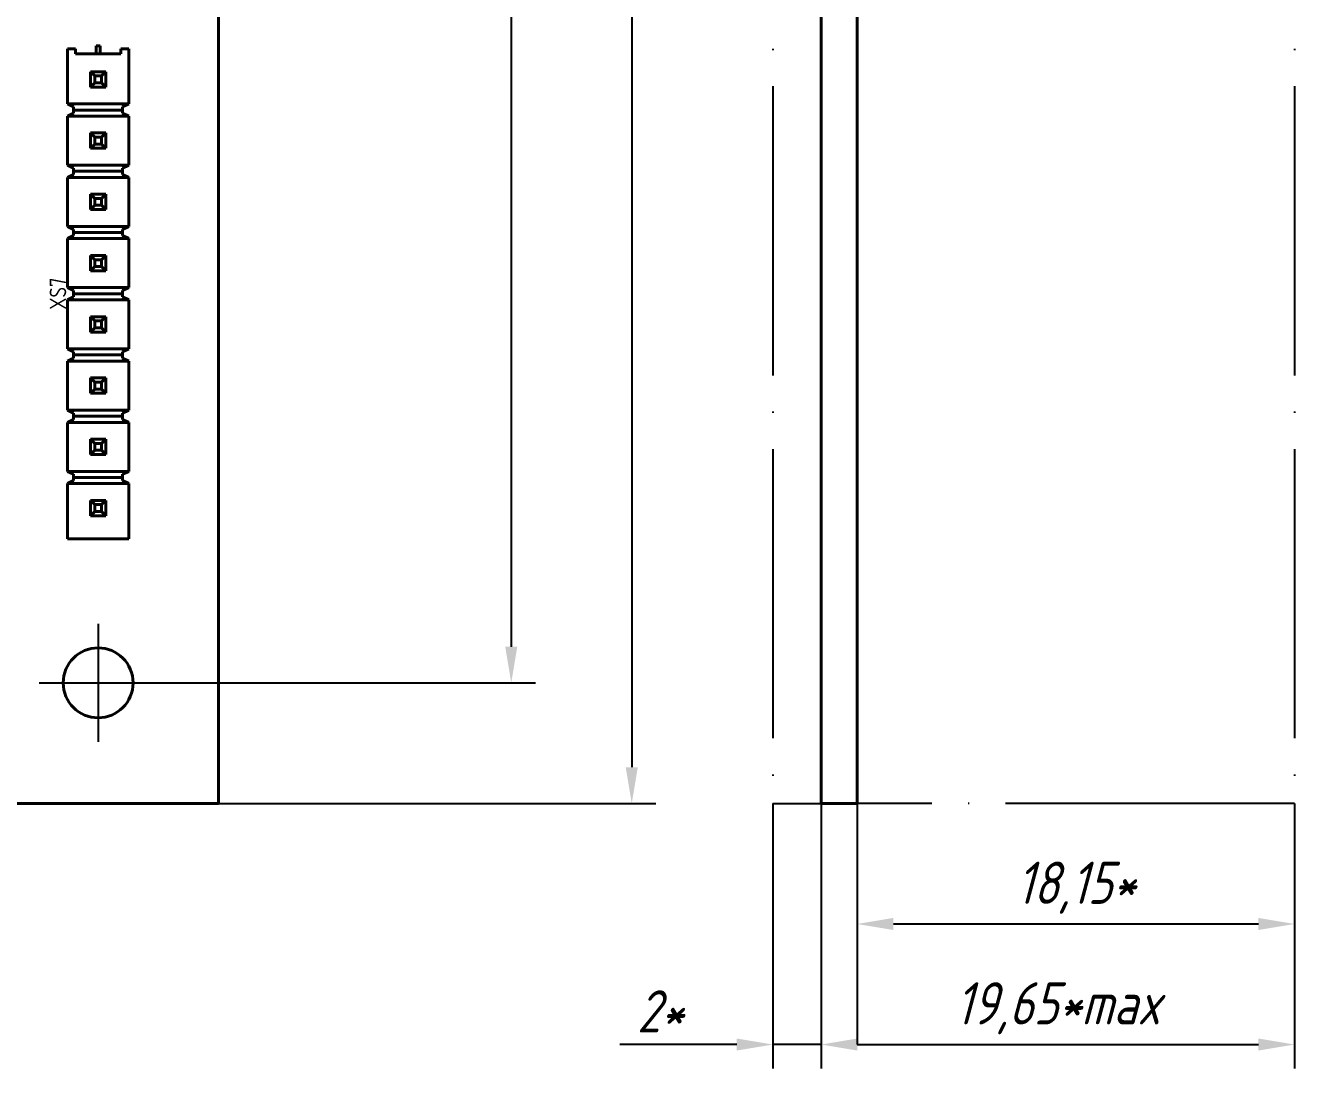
# Model space of a CAD drawing. Extents: x 193 to 1101, y 70 to 664.
# Drawn here: x 610.8 to 716.1, y 335.2 to 421.7 of the extents above; entities that cross this region are included whole.
import ezdxf

# ---------------------------------------------------------------- set-up
doc = ezdxf.new("R2010")
doc.units = 0
doc.header["$MEASUREMENT"] = 0
doc.linetypes.add('ACAD_ISO04W100', pattern=[30, 24, -3, 0, -3])
doc.layers.get('0').update_dxf_attribs({"linetype": 'CONTINUOUS'})
doc.layers.get('DEFPOINTS').update_dxf_attribs({"linetype": 'CONTINUOUS'})
doc.layers.add('Основная', color=7, linetype='CONTINUOUS', lineweight=40)
doc.layers.add('штрих-пунктир', color=7, linetype='ACAD_ISO04W100')
doc.styles.add('GOST type A0', font='', dxfattribs={"oblique": 15, "height": 3.5})
doc.styles.get('GOST type A0').set_extended_font_data('GOST type A')
doc.dimstyles.new('GOST type A', dxfattribs={"dimtxt": 3.5, "dimasz": 3, "dimexe": 2, "dimexo": 0, "dimgap": 1, "dimtad": 1, "dimtoh": 1, "dimtxsty": 'GOST type A0', "dimcen": 0, "dimazin": 2, "dimtfac": 1, "dimtmove": 0, "dimatfit": 3, "dimfxl": 1, "dimarcsym": 0})

# ---------------------------------------------------------------- blocks, each defined once
blk = doc.blocks.new('*D5')
at = {"color": 0, "lineweight": -2, "transparency": 16777216}
for p, q in [((679.79, 357.15), (679.79, 345.15)), ((716.09, 357.15), (716.09, 345.15)), ((682.79, 347.15), (713.09, 347.15))]:
    blk.add_line(p, q, dxfattribs=at)
at = {"color": 0, "transparency": 16777216}
for points in [[(682.79, 347.65), (682.79, 346.65), (679.79, 347.15)], [(713.09, 347.65), (713.09, 346.65), (716.09, 347.15)]]:
    blk.add_solid(points, dxfattribs=at)
at = {"layer": 'DEFPOINTS', "color": 0, "transparency": 16777216}
for p in [(679.79, 357.15), (716.09, 357.15), (716.09, 347.15)]:
    blk.add_point(p, dxfattribs=at)
at = {"color": 0, "transparency": 16777216, "insert": (697.94, 350.16), "char_height": 3.5, "attachment_point": 5, "style": 'GOST type A0'}
blk.add_mtext('18,15*', dxfattribs=at)
blk = doc.blocks.new('*D6')
at = {"color": 0, "lineweight": -2, "transparency": 16777216}
for p, q in [((676.79, 357.15), (676.79, 335.15)), ((716.09, 357.15), (716.09, 335.15)), ((679.79, 337.15), (713.09, 337.15))]:
    blk.add_line(p, q, dxfattribs=at)
at = {"color": 0, "transparency": 16777216}
for points in [[(679.79, 337.65), (679.79, 336.65), (676.79, 337.15)], [(713.09, 337.65), (713.09, 336.65), (716.09, 337.15)]]:
    blk.add_solid(points, dxfattribs=at)
at = {"layer": 'DEFPOINTS', "color": 0, "transparency": 16777216}
for p in [(676.79, 357.15), (716.09, 357.15), (716.09, 337.15)]:
    blk.add_point(p, dxfattribs=at)
at = {"color": 0, "transparency": 16777216, "insert": (696.44, 340.16), "char_height": 3.5, "attachment_point": 5, "style": 'GOST type A0'}
blk.add_mtext('19,65*max', dxfattribs=at)
blk = doc.blocks.new('*D7')
at = {"color": 0, "lineweight": -2, "transparency": 16777216}
for p, q in [((672.79, 357.15), (672.79, 335.15)), ((676.79, 357.15), (676.79, 335.15)), ((669.79, 337.15), (660.1, 337.15)), ((676.79, 337.15), (672.79, 337.15)), ((679.79, 337.15), (682.79, 337.15))]:
    blk.add_line(p, q, dxfattribs=at)
at = {"color": 0, "transparency": 16777216}
for points in [[(669.79, 337.65), (669.79, 336.65), (672.79, 337.15)], [(679.79, 337.65), (679.79, 336.65), (676.79, 337.15)]]:
    blk.add_solid(points, dxfattribs=at)
at = {"layer": 'DEFPOINTS', "color": 0, "transparency": 16777216}
for p in [(672.79, 357.15), (676.79, 357.15), (676.79, 337.15)]:
    blk.add_point(p, dxfattribs=at)
at = {"color": 0, "transparency": 16777216, "insert": (663.44, 339.9), "char_height": 3.5, "attachment_point": 5, "style": 'GOST type A0'}
blk.add_mtext('2*', dxfattribs=at)
blk = doc.blocks.new('*D10')
at = {"color": 0, "lineweight": -2, "transparency": 16777216}
for p, q in [((616.79, 557.15), (653.08, 557.15)), ((651.08, 554.15), (651.08, 370.15)), ((616.79, 367.15), (653.08, 367.15))]:
    blk.add_line(p, q, dxfattribs=at)
at = {"color": 0, "transparency": 16777216}
for points in [[(650.58, 554.15), (651.58, 554.15), (651.08, 557.15)], [(650.58, 370.15), (651.58, 370.15), (651.08, 367.15)]]:
    blk.add_solid(points, dxfattribs=at)
at = {"layer": 'DEFPOINTS', "color": 0, "transparency": 16777216}
for p in [(616.79, 557.15), (616.79, 367.15), (651.08, 367.15)]:
    blk.add_point(p, dxfattribs=at)
at = {"color": 0, "transparency": 16777216, "insert": (648.33, 462.15), "char_height": 3.5, "attachment_point": 5, "rotation": 90, "style": 'GOST type A0'}
blk.add_mtext('95*', dxfattribs=at)
blk = doc.blocks.new('*D11')
at = {"color": 0, "lineweight": -2, "transparency": 16777216}
for p, q in [((626.79, 567.15), (663.08, 567.15)), ((661.08, 564.15), (661.08, 360.15)), ((626.79, 357.15), (663.08, 357.15))]:
    blk.add_line(p, q, dxfattribs=at)
at = {"color": 0, "transparency": 16777216}
for points in [[(660.58, 564.15), (661.58, 564.15), (661.08, 567.15)], [(660.58, 360.15), (661.58, 360.15), (661.08, 357.15)]]:
    blk.add_solid(points, dxfattribs=at)
at = {"layer": 'DEFPOINTS', "color": 0, "transparency": 16777216}
for p in [(626.79, 567.15), (626.79, 357.15), (661.08, 357.15)]:
    blk.add_point(p, dxfattribs=at)
at = {"color": 0, "transparency": 16777216, "insert": (658.33, 462.15), "char_height": 3.5, "attachment_point": 5, "rotation": 90, "style": 'GOST type A0'}
blk.add_mtext('105*', dxfattribs=at)

msp = doc.modelspace()

# ---------------------------------------------------------------- linework, layer by layer
for p, q in [((679.792, 357.152), (679.792, 347.152)), ((679.792, 347.152), (679.792, 337.152))]:
    msp.add_line(p, q)
at = {"layer": 'Основная'}
for p, q in [((626.792, 357.152), (626.792, 567.152)), ((676.792, 357.152), (676.792, 567.152)), ((679.792, 567.152), (679.792, 357.152)), ((614.912, 419.752), (614.252, 419.752)), ((614.252, 419.752), (614.252, 415.18)), ((614.252, 419.752), (614.252, 415.18)), ((614.912, 419.752), (614.252, 419.752)), ((614.912, 419.752), (614.252, 419.752)), ((614.252, 419.752), (614.252, 415.18)), ((614.252, 419.752), (614.252, 415.18)), ((614.912, 419.752), (614.252, 419.752)), ((614.912, 419.346), (614.912, 419.752)), ((614.912, 419.752), (614.912, 419.346)), ((614.912, 419.346), (614.912, 419.752)), ((614.912, 419.752), (614.912, 419.346)), ((616.62, 419.346), (614.912, 419.346)), ((618.672, 419.346), (614.912, 419.346)), ((616.62, 419.346), (614.912, 419.346)), ((618.672, 419.346), (614.912, 419.346)), ((616.964, 420.006), (616.62, 420.006)), ((616.62, 420.006), (616.62, 419.346)), ((616.964, 420.006), (616.62, 420.006)), ((616.62, 420.006), (616.62, 419.346)), ((616.964, 420.006), (616.62, 420.006)), ((616.62, 420.006), (616.62, 419.346)), ((616.964, 420.006), (616.62, 420.006)), ((616.62, 420.006), (616.62, 419.346)), ((616.964, 419.346), (616.964, 420.006)), ((616.964, 420.006), (616.964, 419.346)), ((616.964, 419.346), (616.964, 420.006)), ((616.964, 420.006), (616.964, 419.346)), ((618.672, 419.346), (616.964, 419.346)), ((618.672, 419.346), (616.964, 419.346)), ((619.332, 419.752), (618.672, 419.752)), ((618.672, 419.752), (618.672, 419.346)), ((619.332, 419.752), (618.672, 419.752)), ((618.672, 419.752), (618.672, 419.346)), ((619.332, 419.752), (618.672, 419.752)), ((618.672, 419.752), (618.672, 419.346)), ((619.332, 419.752), (618.672, 419.752)), ((618.672, 419.752), (618.672, 419.346)), ((619.332, 415.18), (619.332, 419.752)), ((619.332, 419.752), (619.332, 415.18)), ((619.332, 415.18), (619.332, 419.752)), ((619.332, 419.752), (619.332, 415.18)), ((616.158, 417.848), (616.158, 416.578)), ((616.158, 417.848), (616.51, 417.496)), ((617.428, 417.848), (616.158, 417.848)), ((616.158, 417.848), (616.158, 416.578)), ((616.158, 417.848), (616.51, 417.496)), ((617.428, 417.848), (616.158, 417.848)), ((616.51, 417.496), (616.51, 416.93)), ((617.076, 417.496), (616.51, 417.496)), ((616.51, 417.496), (616.51, 416.93)), ((617.076, 417.496), (616.51, 417.496)), ((617.428, 417.848), (617.076, 417.496)), ((617.428, 417.848), (617.076, 417.496)), ((617.076, 417.496), (617.076, 416.93)), ((617.076, 417.496), (617.076, 416.93)), ((617.428, 417.848), (617.428, 416.578)), ((617.428, 417.848), (617.428, 416.578)), ((616.51, 416.93), (616.158, 416.578)), ((616.51, 416.93), (616.158, 416.578)), ((617.428, 416.578), (616.158, 416.578)), ((617.428, 416.578), (616.158, 416.578)), ((617.076, 416.93), (616.51, 416.93)), ((617.076, 416.93), (616.51, 416.93)), ((617.076, 416.93), (617.428, 416.578)), ((617.076, 416.93), (617.428, 416.578)), ((614.252, 415.18), (614.76, 414.932)), ((614.252, 415.18), (614.76, 414.932)), ((619.332, 415.18), (614.252, 415.18)), ((614.252, 415.18), (614.76, 414.932)), ((614.252, 415.18), (614.76, 414.932)), ((619.332, 415.18), (614.252, 415.18)), ((618.824, 414.932), (619.332, 415.18)), ((619.332, 415.18), (618.824, 414.932)), ((618.824, 414.932), (619.332, 415.18)), ((619.332, 415.18), (618.824, 414.932)), ((614.76, 414.412), (614.252, 414.164)), ((614.76, 414.412), (614.252, 414.164)), ((614.76, 414.412), (614.252, 414.164)), ((614.76, 414.412), (614.252, 414.164)), ((614.252, 414.164), (614.252, 410.1)), ((614.252, 414.164), (614.252, 410.1)), ((619.332, 414.164), (614.252, 414.164)), ((614.252, 414.164), (614.252, 410.1)), ((614.252, 414.164), (614.252, 410.1)), ((619.332, 414.164), (614.252, 414.164)), ((614.76, 414.932), (614.76, 414.412)), ((614.76, 414.932), (614.76, 414.672)), ((614.76, 414.932), (614.76, 414.412)), ((614.76, 414.932), (614.76, 414.672)), ((618.824, 414.672), (614.76, 414.672)), ((614.76, 414.672), (614.76, 414.412)), ((618.824, 414.672), (614.76, 414.672)), ((614.76, 414.672), (614.76, 414.412)), ((618.824, 414.412), (618.824, 414.932)), ((618.824, 414.932), (618.824, 414.672)), ((618.824, 414.412), (618.824, 414.932)), ((618.824, 414.932), (618.824, 414.672)), ((618.824, 414.672), (618.824, 414.412)), ((618.824, 414.672), (618.824, 414.412)), ((619.332, 414.164), (618.824, 414.412)), ((618.824, 414.412), (619.332, 414.164)), ((619.332, 414.164), (618.824, 414.412)), ((618.824, 414.412), (619.332, 414.164)), ((619.332, 410.1), (619.332, 414.164)), ((619.332, 414.164), (619.332, 410.1)), ((619.332, 410.1), (619.332, 414.164)), ((619.332, 414.164), (619.332, 410.1)), ((616.158, 412.768), (616.158, 411.498)), ((616.158, 412.768), (616.51, 412.416)), ((617.428, 412.768), (616.158, 412.768)), ((616.158, 412.768), (616.158, 411.498)), ((616.158, 412.768), (616.51, 412.416)), ((617.428, 412.768), (616.158, 412.768)), ((616.51, 412.416), (616.51, 411.85)), ((617.076, 412.416), (616.51, 412.416)), ((616.51, 412.416), (616.51, 411.85)), ((617.076, 412.416), (616.51, 412.416)), ((617.428, 412.768), (617.076, 412.416)), ((617.428, 412.768), (617.076, 412.416)), ((617.076, 412.416), (617.076, 411.85)), ((617.076, 412.416), (617.076, 411.85)), ((617.428, 412.768), (617.428, 411.498)), ((617.428, 412.768), (617.428, 411.498)), ((616.51, 411.85), (616.158, 411.498)), ((616.51, 411.85), (616.158, 411.498)), ((617.428, 411.498), (616.158, 411.498)), ((617.428, 411.498), (616.158, 411.498)), ((617.076, 411.85), (616.51, 411.85)), ((617.076, 411.85), (616.51, 411.85)), ((617.076, 411.85), (617.428, 411.498)), ((617.076, 411.85), (617.428, 411.498)), ((614.252, 410.1), (614.76, 409.852)), ((619.332, 410.1), (614.252, 410.1)), ((614.252, 410.1), (614.76, 409.852)), ((614.252, 410.1), (614.76, 409.852)), ((619.332, 410.1), (614.252, 410.1)), ((614.252, 410.1), (614.76, 409.852)), ((614.76, 409.852), (614.76, 409.332)), ((614.76, 409.852), (614.76, 409.592)), ((614.76, 409.852), (614.76, 409.332)), ((614.76, 409.852), (614.76, 409.592)), ((618.824, 409.852), (619.332, 410.1)), ((619.332, 410.1), (618.824, 409.852)), ((618.824, 409.852), (619.332, 410.1)), ((619.332, 410.1), (618.824, 409.852)), ((618.824, 409.332), (618.824, 409.852)), ((618.824, 409.852), (618.824, 409.592)), ((618.824, 409.332), (618.824, 409.852)), ((618.824, 409.852), (618.824, 409.592)), ((614.76, 409.332), (614.252, 409.084)), ((614.76, 409.332), (614.252, 409.084)), ((614.76, 409.332), (614.252, 409.084)), ((614.76, 409.332), (614.252, 409.084)), ((614.252, 409.084), (614.252, 405.02)), ((614.252, 409.084), (614.252, 405.02)), ((619.332, 409.084), (614.252, 409.084)), ((614.252, 409.084), (614.252, 405.02)), ((614.252, 409.084), (614.252, 405.02)), ((619.332, 409.084), (614.252, 409.084)), ((618.824, 409.592), (614.76, 409.592)), ((614.76, 409.592), (614.76, 409.332)), ((618.824, 409.592), (614.76, 409.592)), ((614.76, 409.592), (614.76, 409.332)), ((618.824, 409.592), (618.824, 409.332)), ((618.824, 409.592), (618.824, 409.332)), ((619.332, 409.084), (618.824, 409.332)), ((618.824, 409.332), (619.332, 409.084)), ((619.332, 409.084), (618.824, 409.332)), ((618.824, 409.332), (619.332, 409.084)), ((619.332, 405.02), (619.332, 409.084)), ((619.332, 409.084), (619.332, 405.02)), ((619.332, 405.02), (619.332, 409.084)), ((619.332, 409.084), (619.332, 405.02)), ((616.158, 407.688), (616.158, 406.418)), ((616.158, 407.688), (616.51, 407.336)), ((617.428, 407.688), (616.158, 407.688)), ((616.158, 407.688), (616.158, 406.418)), ((616.158, 407.688), (616.51, 407.336)), ((617.428, 407.688), (616.158, 407.688)), ((617.428, 407.688), (617.076, 407.336)), ((617.428, 407.688), (617.076, 407.336)), ((617.428, 407.688), (617.428, 406.418)), ((617.428, 407.688), (617.428, 406.418)), ((616.51, 406.77), (616.158, 406.418)), ((616.51, 406.77), (616.158, 406.418)), ((616.51, 407.336), (616.51, 406.77)), ((617.076, 407.336), (616.51, 407.336)), ((616.51, 407.336), (616.51, 406.77)), ((617.076, 407.336), (616.51, 407.336)), ((616.51, 406.77), (617.076, 406.77)), ((616.51, 406.77), (617.076, 406.77)), ((617.076, 407.336), (617.076, 406.77)), ((617.076, 407.336), (617.076, 406.77)), ((617.076, 406.77), (617.428, 406.418)), ((617.076, 406.77), (617.428, 406.418)), ((617.428, 406.418), (616.158, 406.418)), ((617.428, 406.418), (616.158, 406.418)), ((614.252, 405.02), (614.76, 404.772)), ((619.332, 405.02), (614.252, 405.02)), ((614.252, 405.02), (614.76, 404.772)), ((614.252, 405.02), (614.76, 404.772)), ((619.332, 405.02), (614.252, 405.02)), ((614.252, 405.02), (614.76, 404.772)), ((614.76, 404.772), (614.76, 404.252)), ((614.76, 404.772), (614.76, 404.512)), ((614.76, 404.772), (614.76, 404.252)), ((614.76, 404.772), (614.76, 404.512)), ((618.824, 404.512), (614.76, 404.512)), ((614.76, 404.512), (614.76, 404.252)), ((618.824, 404.512), (614.76, 404.512)), ((614.76, 404.512), (614.76, 404.252)), ((618.824, 404.772), (619.332, 405.02)), ((619.332, 405.02), (618.824, 404.772)), ((618.824, 404.772), (619.332, 405.02)), ((619.332, 405.02), (618.824, 404.772)), ((618.824, 404.252), (618.824, 404.772)), ((618.824, 404.772), (618.824, 404.512)), ((618.824, 404.252), (618.824, 404.772)), ((618.824, 404.772), (618.824, 404.512)), ((618.824, 404.512), (618.824, 404.252)), ((618.824, 404.512), (618.824, 404.252)), ((614.76, 404.252), (614.252, 404.004)), ((614.76, 404.252), (614.252, 404.004)), ((614.76, 404.252), (614.252, 404.004)), ((614.76, 404.252), (614.252, 404.004)), ((614.252, 404.004), (614.252, 399.94)), ((614.252, 404.004), (614.252, 399.94)), ((619.332, 404.004), (614.252, 404.004)), ((614.252, 404.004), (614.252, 399.94)), ((614.252, 404.004), (614.252, 399.94)), ((619.332, 404.004), (614.252, 404.004)), ((619.332, 404.004), (618.824, 404.252)), ((618.824, 404.252), (619.332, 404.004)), ((619.332, 404.004), (618.824, 404.252)), ((618.824, 404.252), (619.332, 404.004)), ((619.332, 399.94), (619.332, 404.004)), ((619.332, 404.004), (619.332, 399.94)), ((619.332, 399.94), (619.332, 404.004)), ((619.332, 404.004), (619.332, 399.94)), ((616.158, 402.608), (616.158, 401.338)), ((616.158, 402.608), (616.51, 402.256)), ((617.428, 402.608), (616.158, 402.608)), ((616.158, 402.608), (616.158, 401.338)), ((616.158, 402.608), (616.51, 402.256)), ((617.428, 402.608), (616.158, 402.608)), ((617.428, 402.608), (617.076, 402.256)), ((617.428, 402.608), (617.076, 402.256)), ((617.428, 402.608), (617.428, 401.338)), ((617.428, 402.608), (617.428, 401.338)), ((616.51, 401.69), (616.158, 401.338)), ((616.51, 401.69), (616.158, 401.338)), ((617.428, 401.338), (616.158, 401.338)), ((617.428, 401.338), (616.158, 401.338)), ((616.51, 402.256), (616.51, 401.69)), ((617.076, 402.256), (616.51, 402.256)), ((616.51, 402.256), (616.51, 401.69)), ((617.076, 402.256), (616.51, 402.256)), ((617.076, 401.69), (616.51, 401.69)), ((617.076, 401.69), (616.51, 401.69)), ((617.076, 402.256), (617.076, 401.69)), ((617.076, 402.256), (617.076, 401.69)), ((617.076, 401.69), (617.428, 401.338)), ((617.076, 401.69), (617.428, 401.338)), ((614.252, 399.94), (614.76, 399.692)), ((619.332, 399.94), (614.252, 399.94)), ((614.252, 399.94), (614.76, 399.692)), ((614.252, 399.94), (614.76, 399.692)), ((619.332, 399.94), (614.252, 399.94)), ((614.252, 399.94), (614.76, 399.692)), ((614.76, 399.692), (614.76, 399.172)), ((614.76, 399.692), (614.76, 399.432)), ((614.76, 399.692), (614.76, 399.172)), ((614.76, 399.692), (614.76, 399.432)), ((618.824, 399.432), (614.76, 399.432)), ((614.76, 399.432), (614.76, 399.172)), ((618.824, 399.432), (614.76, 399.432)), ((614.76, 399.432), (614.76, 399.172)), ((618.824, 399.692), (619.332, 399.94)), ((619.332, 399.94), (618.824, 399.692)), ((618.824, 399.692), (619.332, 399.94)), ((619.332, 399.94), (618.824, 399.692)), ((618.824, 399.172), (618.824, 399.692)), ((618.824, 399.692), (618.824, 399.432)), ((618.824, 399.172), (618.824, 399.692)), ((618.824, 399.692), (618.824, 399.432)), ((618.824, 399.432), (618.824, 399.172)), ((618.824, 399.432), (618.824, 399.172)), ((614.76, 399.172), (614.252, 398.924)), ((614.76, 399.172), (614.252, 398.924)), ((614.76, 399.172), (614.252, 398.924)), ((614.76, 399.172), (614.252, 398.924)), ((614.252, 398.924), (614.252, 394.86)), ((614.252, 398.924), (614.252, 394.86)), ((619.332, 398.924), (614.252, 398.924)), ((614.252, 398.924), (614.252, 394.86)), ((614.252, 398.924), (614.252, 394.86)), ((619.332, 398.924), (614.252, 398.924)), ((619.332, 398.924), (618.824, 399.172)), ((618.824, 399.172), (619.332, 398.924)), ((619.332, 398.924), (618.824, 399.172)), ((618.824, 399.172), (619.332, 398.924)), ((619.332, 394.86), (619.332, 398.924)), ((619.332, 398.924), (619.332, 394.86)), ((619.332, 394.86), (619.332, 398.924)), ((619.332, 398.924), (619.332, 394.86)), ((616.158, 397.528), (616.158, 396.258)), ((616.158, 397.528), (616.51, 397.176)), ((617.428, 397.528), (616.158, 397.528)), ((616.158, 397.528), (616.158, 396.258)), ((616.158, 397.528), (616.51, 397.176)), ((617.428, 397.528), (616.158, 397.528)), ((616.51, 397.176), (616.51, 396.61)), ((617.076, 397.176), (616.51, 397.176)), ((616.51, 397.176), (616.51, 396.61)), ((617.076, 397.176), (616.51, 397.176)), ((617.428, 397.528), (617.076, 397.176)), ((617.428, 397.528), (617.076, 397.176)), ((617.076, 397.176), (617.076, 396.61)), ((617.076, 397.176), (617.076, 396.61)), ((617.428, 397.528), (617.428, 396.258)), ((617.428, 397.528), (617.428, 396.258)), ((616.51, 396.61), (616.158, 396.258)), ((616.51, 396.61), (616.158, 396.258)), ((617.428, 396.258), (616.158, 396.258)), ((617.428, 396.258), (616.158, 396.258)), ((617.076, 396.61), (616.51, 396.61)), ((617.076, 396.61), (616.51, 396.61)), ((617.076, 396.61), (617.428, 396.258)), ((617.076, 396.61), (617.428, 396.258)), ((614.252, 394.86), (614.76, 394.612)), ((619.332, 394.86), (614.252, 394.86)), ((614.252, 394.86), (614.76, 394.612)), ((614.252, 394.86), (614.76, 394.612)), ((619.332, 394.86), (614.252, 394.86)), ((614.252, 394.86), (614.76, 394.612)), ((614.76, 394.092), (614.252, 393.844)), ((614.76, 394.092), (614.252, 393.844)), ((614.76, 394.092), (614.252, 393.844)), ((614.76, 394.092), (614.252, 393.844)), ((614.76, 394.612), (614.76, 394.092)), ((614.76, 394.612), (614.76, 394.352)), ((614.76, 394.612), (614.76, 394.092)), ((614.76, 394.612), (614.76, 394.352)), ((618.824, 394.352), (614.76, 394.352)), ((614.76, 394.352), (614.76, 394.092)), ((618.824, 394.352), (614.76, 394.352)), ((614.76, 394.352), (614.76, 394.092)), ((618.824, 394.612), (619.332, 394.86)), ((619.332, 394.86), (618.824, 394.612)), ((618.824, 394.612), (619.332, 394.86)), ((619.332, 394.86), (618.824, 394.612)), ((618.824, 394.092), (618.824, 394.612)), ((618.824, 394.612), (618.824, 394.352)), ((618.824, 394.092), (618.824, 394.612)), ((618.824, 394.612), (618.824, 394.352)), ((618.824, 394.352), (618.824, 394.092)), ((618.824, 394.352), (618.824, 394.092)), ((619.332, 393.844), (618.824, 394.092)), ((618.824, 394.092), (619.332, 393.844)), ((619.332, 393.844), (618.824, 394.092)), ((618.824, 394.092), (619.332, 393.844)), ((614.252, 393.844), (614.252, 389.78)), ((614.252, 393.844), (614.252, 389.78)), ((619.332, 393.844), (614.252, 393.844)), ((614.252, 393.844), (614.252, 389.78)), ((614.252, 393.844), (614.252, 389.78)), ((619.332, 393.844), (614.252, 393.844)), ((619.332, 389.78), (619.332, 393.844)), ((619.332, 393.844), (619.332, 389.78)), ((619.332, 389.78), (619.332, 393.844)), ((619.332, 393.844), (619.332, 389.78)), ((616.158, 392.448), (616.158, 391.178)), ((616.158, 392.448), (616.51, 392.096)), ((617.428, 392.448), (616.158, 392.448)), ((616.158, 392.448), (616.158, 391.178)), ((616.158, 392.448), (616.51, 392.096)), ((617.428, 392.448), (616.158, 392.448)), ((616.51, 392.096), (616.51, 391.53)), ((617.076, 392.096), (616.51, 392.096)), ((616.51, 392.096), (616.51, 391.53)), ((617.076, 392.096), (616.51, 392.096)), ((617.428, 392.448), (617.076, 392.096)), ((617.428, 392.448), (617.076, 392.096)), ((617.076, 392.096), (617.076, 391.53)), ((617.076, 392.096), (617.076, 391.53)), ((617.428, 392.448), (617.428, 391.178)), ((617.428, 392.448), (617.428, 391.178)), ((616.51, 391.53), (616.158, 391.178)), ((616.51, 391.53), (616.158, 391.178)), ((617.428, 391.178), (616.158, 391.178)), ((617.428, 391.178), (616.158, 391.178)), ((617.076, 391.53), (616.51, 391.53)), ((617.076, 391.53), (616.51, 391.53)), ((617.076, 391.53), (617.428, 391.178)), ((617.076, 391.53), (617.428, 391.178)), ((614.252, 389.78), (614.76, 389.532)), ((619.332, 389.78), (614.252, 389.78)), ((614.252, 389.78), (614.76, 389.532)), ((614.252, 389.78), (614.76, 389.532)), ((619.332, 389.78), (614.252, 389.78)), ((614.252, 389.78), (614.76, 389.532)), ((618.824, 389.532), (619.332, 389.78)), ((619.332, 389.78), (618.824, 389.532)), ((618.824, 389.532), (619.332, 389.78)), ((619.332, 389.78), (618.824, 389.532)), ((614.76, 389.012), (614.252, 388.764)), ((614.76, 389.012), (614.252, 388.764)), ((614.76, 389.012), (614.252, 388.764)), ((614.76, 389.012), (614.252, 388.764)), ((614.252, 388.764), (614.252, 384.7)), ((614.252, 388.764), (614.252, 384.7)), ((619.332, 388.764), (614.252, 388.764)), ((614.252, 388.764), (614.252, 384.7)), ((614.252, 388.764), (614.252, 384.7)), ((619.332, 388.764), (614.252, 388.764)), ((614.76, 389.532), (614.76, 389.012)), ((614.76, 389.532), (614.76, 389.272)), ((614.76, 389.532), (614.76, 389.012)), ((614.76, 389.532), (614.76, 389.272)), ((618.824, 389.272), (614.76, 389.272)), ((614.76, 389.272), (614.76, 389.012)), ((618.824, 389.272), (614.76, 389.272)), ((614.76, 389.272), (614.76, 389.012)), ((618.824, 389.012), (618.824, 389.532)), ((618.824, 389.532), (618.824, 389.272)), ((618.824, 389.012), (618.824, 389.532)), ((618.824, 389.532), (618.824, 389.272)), ((618.824, 389.272), (618.824, 389.012)), ((618.824, 389.272), (618.824, 389.012)), ((619.332, 388.764), (618.824, 389.012)), ((618.824, 389.012), (619.332, 388.764)), ((619.332, 388.764), (618.824, 389.012)), ((618.824, 389.012), (619.332, 388.764)), ((619.332, 384.7), (619.332, 388.764)), ((619.332, 388.764), (619.332, 384.7)), ((619.332, 384.7), (619.332, 388.764)), ((619.332, 388.764), (619.332, 384.7)), ((616.158, 387.368), (616.158, 386.098)), ((616.158, 387.368), (616.51, 387.016)), ((617.428, 387.368), (616.158, 387.368)), ((616.158, 387.368), (616.158, 386.098)), ((616.158, 387.368), (616.51, 387.016)), ((617.428, 387.368), (616.158, 387.368)), ((616.51, 387.016), (616.51, 386.45)), ((617.076, 387.016), (616.51, 387.016)), ((616.51, 387.016), (616.51, 386.45)), ((617.076, 387.016), (616.51, 387.016)), ((617.428, 387.368), (617.076, 387.016)), ((617.428, 387.368), (617.076, 387.016)), ((617.076, 387.016), (617.076, 386.45)), ((617.076, 387.016), (617.076, 386.45)), ((617.428, 387.368), (617.428, 386.098)), ((617.428, 387.368), (617.428, 386.098)), ((616.51, 386.45), (616.158, 386.098)), ((616.51, 386.45), (616.158, 386.098)), ((617.428, 386.098), (616.158, 386.098)), ((617.428, 386.098), (616.158, 386.098)), ((617.076, 386.45), (616.51, 386.45)), ((617.076, 386.45), (616.51, 386.45)), ((617.076, 386.45), (617.428, 386.098)), ((617.076, 386.45), (617.428, 386.098)), ((614.252, 384.7), (614.76, 384.452)), ((619.332, 384.7), (614.252, 384.7)), ((614.252, 384.7), (614.76, 384.452)), ((614.252, 384.7), (614.76, 384.452)), ((619.332, 384.7), (614.252, 384.7)), ((614.252, 384.7), (614.76, 384.452)), ((618.824, 384.452), (619.332, 384.7)), ((619.332, 384.7), (618.824, 384.452)), ((618.824, 384.452), (619.332, 384.7)), ((619.332, 384.7), (618.824, 384.452)), ((614.76, 383.932), (614.252, 383.684)), ((614.76, 383.932), (614.252, 383.684)), ((614.76, 383.932), (614.252, 383.684)), ((614.76, 383.932), (614.252, 383.684)), ((614.252, 383.684), (614.252, 379.112)), ((614.252, 383.684), (614.252, 379.112)), ((619.332, 383.684), (614.252, 383.684)), ((614.252, 383.684), (614.252, 379.112)), ((614.252, 383.684), (614.252, 379.112)), ((619.332, 383.684), (614.252, 383.684)), ((614.76, 384.452), (614.76, 383.932)), ((614.76, 384.452), (614.76, 384.192)), ((614.76, 384.452), (614.76, 383.932)), ((614.76, 384.452), (614.76, 384.192)), ((618.824, 384.192), (614.76, 384.192)), ((614.76, 384.192), (614.76, 383.932)), ((618.824, 384.192), (614.76, 384.192)), ((614.76, 384.192), (614.76, 383.932)), ((618.824, 383.932), (618.824, 384.452)), ((618.824, 384.452), (618.824, 384.192)), ((618.824, 383.932), (618.824, 384.452)), ((618.824, 384.452), (618.824, 384.192)), ((618.824, 384.192), (618.824, 383.932)), ((618.824, 384.192), (618.824, 383.932)), ((619.332, 383.684), (618.824, 383.932)), ((618.824, 383.932), (619.332, 383.684)), ((619.332, 383.684), (618.824, 383.932)), ((618.824, 383.932), (619.332, 383.684)), ((619.332, 379.112), (619.332, 383.684)), ((619.332, 383.684), (619.332, 379.112)), ((619.332, 379.112), (619.332, 383.684)), ((619.332, 383.684), (619.332, 379.112)), ((616.158, 382.288), (616.158, 381.018)), ((616.158, 382.288), (616.51, 381.936)), ((617.428, 382.288), (616.158, 382.288)), ((616.158, 382.288), (616.158, 381.018)), ((616.158, 382.288), (616.51, 381.936)), ((617.428, 382.288), (616.158, 382.288)), ((616.51, 381.37), (616.158, 381.018)), ((616.51, 381.37), (616.158, 381.018)), ((616.51, 381.936), (616.51, 381.37)), ((617.076, 381.936), (616.51, 381.936)), ((616.51, 381.936), (616.51, 381.37)), ((617.076, 381.936), (616.51, 381.936)), ((617.076, 381.37), (616.51, 381.37)), ((617.076, 381.37), (616.51, 381.37)), ((617.428, 382.288), (617.076, 381.936)), ((617.428, 382.288), (617.076, 381.936)), ((617.076, 381.936), (617.076, 381.37)), ((617.076, 381.936), (617.076, 381.37)), ((617.076, 381.37), (617.428, 381.018)), ((617.076, 381.37), (617.428, 381.018)), ((617.428, 382.288), (617.428, 381.018)), ((617.428, 382.288), (617.428, 381.018)), ((617.428, 381.018), (616.158, 381.018)), ((617.428, 381.018), (616.158, 381.018)), ((614.252, 379.112), (619.332, 379.112)), ((619.332, 379.112), (614.252, 379.112)), ((614.252, 379.112), (619.332, 379.112)), ((619.332, 379.112), (614.252, 379.112)), ((306.792, 357.152), (626.792, 357.152)), ((679.792, 357.152), (676.792, 357.152))]:
    msp.add_line(p, q, dxfattribs=at)
for start, end in [(90, 180), (0, 90), (180, 270), (270, 0)]:
    msp.add_arc((616.792, 367.152), 2.9, start, end, dxfattribs=at)
at = {"layer": 'штрих-пунктир'}
for p, q in [((672.792, 567.152), (672.792, 357.152)), ((716.092, 567.152), (716.092, 357.152)), ((616.792, 372.052), (616.792, 362.252)), ((611.892, 367.152), (621.692, 367.152)), ((672.792, 357.152), (676.792, 357.152)), ((716.092, 357.152), (679.792, 357.152))]:
    msp.add_line(p, q, dxfattribs=at)

# ---------------------------------------------------------------- texts
at = {"style": 'GOST type A0'}
msp.add_text('XS7', height=1.3796, rotation=90, dxfattribs=at).set_placement((614.148, 398.113))

# ---------------------------------------------------------------- dimensions: what is measured, and where the dimension line sits
for base, p1, p2, text, picture, middle in [((661.078, 357.152), (626.792, 567.152), (626.792, 357.152), '105*', '*D11', (658.328, 462.152)), ((651.078, 367.152), (616.792, 557.152), (616.792, 367.152), '95*', '*D10', (648.328, 462.152))]:
    dim = msp.add_linear_dim(base=base, p1=p1, p2=p2, angle=90, text=text, dimstyle='GOST type A')
    dim.commit()
    dim.dimension.update_dxf_attribs({"geometry": picture, "text_midpoint": middle})
dim = msp.add_linear_dim(base=(676.792, 337.152), p1=(672.792, 357.152), p2=(676.792, 357.152), text='2*', dimstyle='GOST type A')
dim.commit()
dim.dimension.update_dxf_attribs({"geometry": '*D7', "text_midpoint": (663.445, 337.152), "dimtype": 160})
for base, p1, text, picture, middle in [((716.092, 337.152), (676.792, 357.152), '19,65*max', '*D6', (696.442, 340.165)), ((716.092, 347.152), (679.792, 357.152), '18,15*', '*D5', (697.942, 350.165))]:
    dim = msp.add_linear_dim(base=base, p1=p1, p2=(716.092, 357.152), text=text, dimstyle='GOST type A')
    dim.commit()
    dim.dimension.update_dxf_attribs({"geometry": picture, "text_midpoint": middle})

doc.saveas('drawing.dxf')
